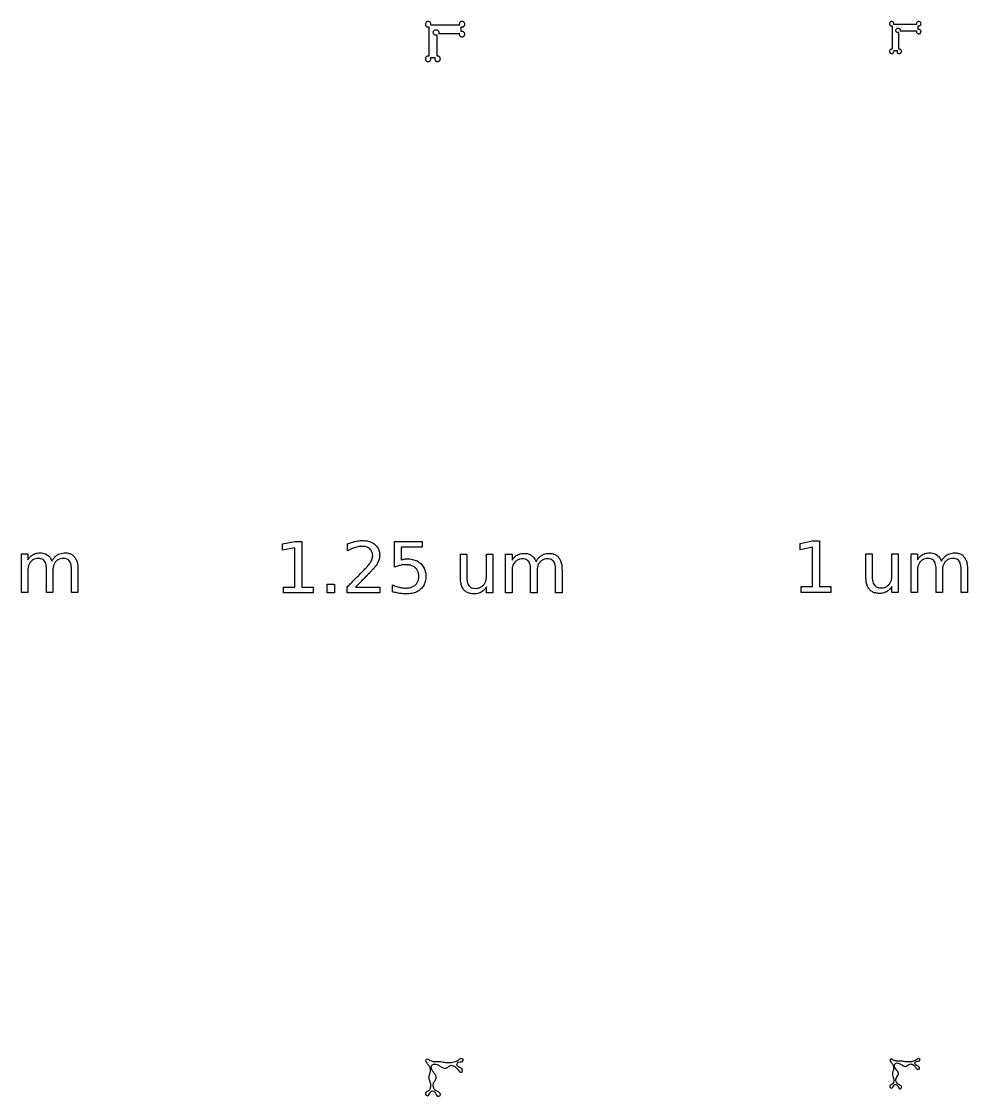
# Model space of a CAD drawing. Extents: x 1 to 50643, y 2 to 54380.
# Drawn here: x 48589 to 49610, y 21900 to 23060 of the extents above; entities that cross this region are included whole.
import ezdxf

# ---------------------------------------------------------------- set-up
doc = ezdxf.new("R2010")
doc.units = 0
doc.layers.add('Layer_1', color=7, linetype='CONTINUOUS')

msp = doc.modelspace()

# ---------------------------------------------------------------- linework, layer by layer
at = {"layer": 'Layer_1', "color": 7}
for points in [[(49027.943352, 23060.238412), (49027.939383, 23060.238979)], [(49527.854737, 23060.238979), (49527.85502, 23060.236712)], [(49028.786942, 23054.380049), (49028.786942, 23047.42978), (49028.786942, 23022.846879)], [(49061.710507, 23056.165876), (49037.525589, 23056.165876), (49030.729525, 23056.165876)], [(49063.731893, 23049.5226), (49063.731893, 23054.356805)], [(49528.533068, 23055.551325), (49528.533068, 23049.990883), (49528.533068, 23030.324675)], [(49554.870048, 23056.98112), (49535.522171, 23056.98112), (49530.08532, 23056.98112)], [(49535.989321, 23030.423888), (49535.524156, 23030.378534), (49535.524156, 23048.509497)], [(49536.925321, 23049.991734), (49554.796348, 23049.991734)], [(49556.488631, 23051.666442), (49556.488631, 23055.53375)], [(49037.523038, 23022.912076), (49037.523038, 23045.575638)], [(49039.275133, 23047.429213), (49061.614129, 23047.429213)], [(49530.031745, 23029.026124), (49533.812313, 23029.026124)], [(49030.657525, 23021.221493), (49035.383164, 23021.221493)], [(48941.08456, 22488.987679), (48941.08456, 22496.577179)], [(48991.830055, 22499.256398), (49021.33232, 22499.256398), (49021.33232, 22492.931725), (48998.712683, 22492.931725), (48998.712683, 22479.315332)], [(48991.830055, 22471.351109), (48991.830055, 22499.256398)], [(48596.278815, 22467.771514), (48596.278815, 22444.22198), (48589.396187, 22444.22198), (48589.396187, 22485.889717), (48596.278815, 22485.889717), (48596.278815, 22479.416288)], [(49062.776897, 22460.15557), (49062.776897, 22485.379481), (49069.622323, 22485.379481), (49069.622323, 22460.415825)], [(49090.828296, 22461.755164), (49090.828296, 22485.379481), (49097.673722, 22485.379481), (49097.673722, 22443.711743), (49090.828296, 22443.711743), (49090.828296, 22450.110659)], [(49118.395822, 22467.261277), (49118.395822, 22443.711743), (49111.513194, 22443.711743), (49111.513194, 22485.379481), (49118.395822, 22485.379481), (49118.395822, 22478.906052)], [(49500.059132, 22460.665806), (49500.059132, 22485.889717), (49506.904558, 22485.889717), (49506.904558, 22460.926061)], [(49528.110531, 22462.265401), (49528.110531, 22485.889717), (49534.955957, 22485.889717), (49534.955957, 22444.22198), (49528.110531, 22444.22198), (49528.110531, 22450.620896)], [(49555.678057, 22467.771514), (49555.678057, 22444.22198), (49548.795429, 22444.22198), (49548.795429, 22485.889717), (49555.678057, 22485.889717), (49555.678057, 22479.416288)], [(48623.251318, 22467.771514), (48623.251318, 22444.22198), (48616.36869, 22444.22198), (48616.36869, 22469.14811)], [(48622.097964, 22477.891207), (48622.098072, 22477.890937)], [(48650.223822, 22469.371378), (48650.223822, 22444.22198), (48643.341194, 22444.22198), (48643.341194, 22469.14811)], [(49145.368325, 22467.261277), (49145.368325, 22443.711743), (49138.485697, 22443.711743), (49138.485697, 22468.637873)], [(49144.214971, 22477.380971), (49144.215079, 22477.380701)], [(49172.340829, 22468.861141), (49172.340829, 22443.711743), (49165.458201, 22443.711743), (49165.458201, 22468.637873)], [(49582.65056, 22467.771514), (49582.65056, 22444.22198), (49575.767932, 22444.22198), (49575.767932, 22469.14811)], [(49581.497205, 22477.891207), (49581.497313, 22477.890937)], [(49609.623063, 22469.371378), (49609.623063, 22444.22198), (49602.740435, 22444.22198), (49602.740435, 22469.14811)], [(49062.776951, 22460.15638), (49062.776897, 22460.15557)], [(49500.059186, 22460.666616), (49500.059132, 22460.665806)], [(48949.753037, 22450.036147), (48975.981412, 22450.036147), (48975.981412, 22443.711743), (48940.712617, 22443.711743), (48940.712617, 22450.036147)], [(48949.752983, 22450.034257), (48949.753037, 22450.036147)], [(48989.486251, 22445.012746), (48989.486251, 22452.56499)]]:
    msp.add_lwpolyline(points, dxfattribs=at)
for points in [[(48871.886364, 22450.036147), (48884.163498, 22450.036147), (48884.163498, 22492.410946), (48870.807468, 22489.732807), (48870.807468, 22496.578259), (48884.089067, 22499.256398), (48891.604162, 22499.256398), (48891.604162, 22450.036147), (48903.881269, 22450.036147), (48903.881269, 22443.711743), (48871.886364, 22443.711743)], [(49430.339995, 22450.546383), (49442.617129, 22450.546383), (49442.617129, 22492.921182), (49429.261099, 22490.243043), (49429.261099, 22497.088496), (49442.542697, 22499.766634), (49450.057793, 22499.766634), (49450.057793, 22450.546383), (49462.3349, 22450.546383), (49462.3349, 22444.22198), (49430.339995, 22444.22198)], [(48919.060242, 22453.161362), (48926.910159, 22453.161362), (48926.910159, 22443.711743), (48919.060242, 22443.711743)], [(49025.19743, 21938.779305)], [(49525.893729, 21939.285289)]]:
    msp.add_lwpolyline(points, close=True, dxfattribs=at)
for points, knots in [([(49027.939383, 23060.238979), (49027.412259, 23060.156712), (49026.373644, 23059.994617), (49025.229575, 23058.805527), (49024.878682, 23057.509151), (49025.017837, 23056.465875), (49025.319706, 23055.736297), (49025.800285, 23055.109621), (49026.427057, 23054.629087), (49027.156205, 23054.326942), (49027.774095, 23054.245541), (49028.225681, 23054.267378), (49028.509973, 23054.306719), (49028.694584, 23054.355596), (49028.786942, 23054.380049)], [0, 0, 0, 0, 1.563556, 3.080739, 4.644294, 5.427152, 6.203531, 6.986388, 7.769246, 8.545625, 9.328482, 9.614892, 9.900976, 10.187386, 10.187386, 10.187386, 10.187386]), ([(49030.729525, 23056.165876), (49030.77015, 23056.282216), (49030.851322, 23056.514676), (49030.917387, 23056.87918), (49030.967749, 23057.645752), (49030.652321, 23058.805472), (49029.509124, 23059.993777), (49028.470487, 23060.156053), (49027.943352, 23060.238412)], [0, 0, 0, 0, 0.36922, 0.737742, 1.106962, 2.670423, 4.18752, 5.750982, 5.750982, 5.750982, 5.750982]), ([(49063.731893, 23054.356805), (49063.815571, 23054.336912), (49063.98285, 23054.297145), (49064.239174, 23054.265161), (49064.671779, 23054.246145), (49065.280152, 23054.326409), (49066.009287, 23054.628507), (49066.636063, 23055.109075), (49067.116641, 23055.735664), (49067.41851, 23056.465552), (49067.557664, 23057.507279), (49067.206775, 23058.815313), (49066.062692, 23059.957007), (49064.497008, 23060.381285), (49062.931062, 23059.9568), (49061.787748, 23058.81612), (49061.472281, 23057.645197), (49061.522645, 23056.879246), (49061.58871, 23056.514659), (49061.669882, 23056.282211), (49061.710507, 23056.165876)], [0, 0, 0, 0, 0.257877, 0.515516, 0.773393, 1.55625, 2.332629, 3.115487, 3.898344, 4.674723, 5.457581, 7.021137, 8.53832, 10.101875, 11.665431, 13.182614, 14.74617, 15.11539, 15.483911, 15.853131, 15.853131, 15.853131, 15.853131]), ([(49527.85502, 23060.236712), (49527.433327, 23060.1709), (49526.602446, 23060.041229), (49525.687198, 23059.089984), (49525.406457, 23058.0529), (49525.517784, 23057.218285), (49525.759277, 23056.634618), (49526.143741, 23056.133293), (49526.64516, 23055.748808), (49527.228473, 23055.507306), (49527.722831, 23055.441548), (49528.084124, 23055.460066), (49528.311559, 23055.49208), (49528.459204, 23055.531569), (49528.533068, 23055.551325)], [0, 0, 0, 0, 1.250826, 2.464556, 3.715382, 4.341668, 4.962772, 5.589058, 6.215344, 6.836448, 7.462734, 7.691944, 7.920893, 8.150103, 8.150103, 8.150103, 8.150103]), ([(49530.08532, 23056.98112), (49530.117621, 23057.07421), (49530.182163, 23057.260212), (49530.234463, 23057.551774), (49530.27348, 23058.16497), (49530.022106, 23059.092632), (49529.107246, 23060.043257), (49528.276408, 23060.173087), (49527.854737, 23060.238979)], [0, 0, 0, 0, 0.295232, 0.589906, 0.885138, 2.13587, 3.349513, 4.600246, 4.600246, 4.600246, 4.600246]), ([(49556.488631, 23055.53375), (49556.555568, 23055.517837), (49556.689379, 23055.486026), (49556.894419, 23055.460439), (49557.24049, 23055.445219), (49557.727182, 23055.509434), (49558.310491, 23055.75111), (49558.811911, 23056.135565), (49559.196375, 23056.636836), (49559.437868, 23057.220747), (49559.549195, 23058.054124), (49559.268454, 23059.100536), (49558.353203, 23060.013852), (49557.100671, 23060.353307), (49555.848121, 23060.013576), (49554.933263, 23059.101077), (49554.681888, 23058.164501), (49554.720905, 23057.551826), (49554.773206, 23057.260199), (49554.837747, 23057.074205), (49554.870048, 23056.98112)], [0, 0, 0, 0, 0.206283, 0.412375, 0.618658, 1.244944, 1.866047, 2.492334, 3.11862, 3.739723, 4.366009, 5.616836, 6.830565, 8.081392, 9.332124, 10.545767, 11.7965, 12.091731, 12.386406, 12.681637, 12.681637, 12.681637, 12.681637]), ([(49037.523038, 23045.575638), (49037.407562, 23045.535485), (49037.176826, 23045.455254), (49036.815017, 23045.390109), (49036.054457, 23045.340973), (49034.891605, 23045.653803), (49033.75869, 23046.789741), (49033.337272, 23048.345095), (49033.7586, 23049.900187), (49034.892496, 23051.036554), (49036.19164, 23051.385163), (49037.226368, 23051.247042), (49037.95141, 23050.947239), (49038.573845, 23050.469899), (49039.051243, 23049.847326), (49039.351306, 23049.12304), (49039.433551, 23048.500639), (49039.408565, 23048.034895), (49039.361855, 23047.72733), (49039.304053, 23047.528631), (49039.275133, 23047.429213)], [0, 0, 0, 0, 0.366331, 0.731972, 1.098303, 2.651331, 4.158303, 5.711341, 7.264286, 8.771171, 10.324106, 11.10174, 11.872938, 12.650574, 13.428211, 14.199413, 14.977053, 15.287392, 15.59731, 15.907649, 15.907649, 15.907649, 15.907649]), ([(49061.614129, 23047.429213), (49061.592511, 23047.34209), (49061.549298, 23047.167932), (49061.514556, 23046.900568), (49061.494552, 23046.460482), (49061.575196, 23045.848359), (49061.877342, 23045.119224), (49062.357867, 23044.49243), (49062.984577, 23044.011925), (49063.714027, 23043.709779), (49064.496964, 23043.606455), (49065.279899, 23043.709782), (49066.009355, 23044.011914), (49066.636043, 23044.492472), (49067.11665, 23045.119064), (49067.418494, 23045.84895), (49067.557746, 23046.890684), (49067.206135, 23048.198673), (49066.064982, 23049.34055), (49064.931472, 23049.645049), (49064.239211, 23049.614213), (49063.982841, 23049.582267), (49063.815568, 23049.542495), (49063.731893, 23049.5226)], [0, 0, 0, 0, 0.269119, 0.537967, 0.807087, 1.589944, 2.366323, 3.149181, 3.932038, 4.708417, 5.491275, 6.274133, 7.050511, 7.833369, 8.616227, 9.392605, 10.175463, 11.739019, 13.256202, 14.819757, 15.077635, 15.335273, 15.59315, 15.59315, 15.59315, 15.59315]), ([(49535.524156, 23048.509497), (49535.431785, 23048.477314), (49535.247219, 23048.413009), (49534.957863, 23048.360666), (49534.555526, 23048.334631), (49534.04269, 23048.402795), (49533.46333, 23048.642777), (49532.965353, 23049.02473), (49532.583544, 23049.522648), (49532.343746, 23050.102639), (49532.233247, 23050.930404), (49532.512224, 23051.969648), (49533.419849, 23052.877368), (49534.459073, 23053.156522), (49535.286869, 23053.045993), (49535.866894, 23052.806166), (49536.364834, 23052.424303), (49536.746771, 23051.926257), (49536.986764, 23051.346842), (49537.052762, 23050.848907), (49537.032445, 23050.476292), (49536.994897, 23050.230221), (49536.948524, 23050.071265), (49536.925321, 23049.991734)], [0, 0, 0, 0, 0.293082, 0.58561, 0.878692, 1.500743, 2.117646, 2.739698, 3.361752, 3.978658, 4.600713, 5.843088, 7.048614, 8.290981, 8.913079, 9.530029, 10.152128, 10.774229, 11.391182, 12.013284, 12.261604, 12.509587, 12.757907, 12.757907, 12.757907, 12.757907]), ([(49554.796348, 23049.991734), (49554.77886, 23049.922065), (49554.743903, 23049.782798), (49554.715591, 23049.568885), (49554.688172, 23049.009121), (49554.933829, 23048.09926), (49555.846853, 23047.186341), (49556.893338, 23046.905026), (49557.726703, 23047.016432), (49558.31062, 23047.257899), (49558.811876, 23047.64241), (49559.196387, 23048.143667), (49559.437854, 23048.72758), (49559.54926, 23049.560961), (49559.267944, 23050.607335), (49558.355029, 23051.520807), (49557.448238, 23051.764409), (49556.894448, 23051.739729), (49556.689372, 23051.714173), (49556.555565, 23051.682358), (49556.488631, 23051.666442)], [0, 0, 0, 0, 0.215354, 0.430491, 0.645845, 1.896671, 3.1104, 4.361227, 4.987513, 5.608616, 6.234903, 6.861189, 7.482292, 8.108578, 9.359405, 10.573134, 11.823961, 12.030243, 12.236335, 12.442618, 12.442618, 12.442618, 12.442618]), ([(49528.533068, 23030.324675), (49528.459206, 23030.344433), (49528.311568, 23030.383925), (49528.084089, 23030.415913), (49527.515142, 23030.445346), (49526.600649, 23030.198578), (49525.687687, 23029.285495), (49525.406434, 23028.239014), (49525.517727, 23027.405604), (49525.759172, 23026.821625), (49526.143651, 23026.320287), (49526.645022, 23025.935784), (49527.228624, 23025.69405), (49527.855006, 23025.611352), (49528.481364, 23025.694114), (49529.064896, 23025.935892), (49529.566218, 23026.32036), (49529.950582, 23026.821828), (49530.192218, 23027.40521), (49530.262281, 23027.937116), (49530.230675, 23028.373233), (49530.160621, 23028.709286), (49530.07474, 23028.920422), (49530.031745, 23029.026124)], [0, 0, 0, 0, 0.22921, 0.458159, 0.687369, 1.938195, 3.151925, 4.402751, 5.029085, 5.650234, 6.276568, 6.902901, 7.52405, 8.150384, 8.77667, 9.397774, 10.02406, 10.650346, 11.271449, 11.897736, 12.239497, 12.580395, 12.922156, 12.922156, 12.922156, 12.922156]), ([(49533.812313, 23029.026124), (49533.769318, 23028.920422), (49533.683437, 23028.709286), (49533.613383, 23028.373233), (49533.581775, 23027.9371), (49533.651848, 23027.405163), (49533.893521, 23026.821744), (49534.277939, 23026.320255), (49534.779326, 23025.935794), (49535.362924, 23025.694043), (49535.989321, 23025.611372), (49536.615717, 23025.694044), (49537.19932, 23025.935789), (49537.700691, 23026.320273), (49538.085166, 23026.821678), (49538.326627, 23027.405408), (49538.437844, 23028.240064), (49538.157158, 23029.277159), (49537.241891, 23030.228406), (49536.411013, 23030.358077), (49535.989321, 23030.423888)], [0, 0, 0, 0, 0.341761, 0.682659, 1.02442, 1.650753, 2.271903, 2.898236, 3.52457, 4.145719, 4.772053, 5.398386, 6.019536, 6.645869, 7.272203, 7.893352, 8.519686, 9.770512, 10.984241, 12.235068, 12.235068, 12.235068, 12.235068]), ([(49028.786942, 23022.846879), (49028.694584, 23022.871332), (49028.509973, 23022.920209), (49028.225681, 23022.95955), (49027.774096, 23022.981387), (49027.156204, 23022.899987), (49026.427062, 23022.597839), (49025.800269, 23022.117314), (49025.319764, 23021.490604), (49025.017619, 23020.761154), (49024.914294, 23019.978217), (49025.017622, 23019.195281), (49025.319753, 23018.465825), (49025.800312, 23017.839137), (49026.426903, 23017.358531), (49027.156791, 23017.056686), (49028.198515, 23016.917442), (49029.506581, 23017.268988), (49030.648142, 23018.410406), (49030.969017, 23019.600745), (49030.90804, 23020.405261), (49030.819652, 23020.825553), (49030.711613, 23021.089402), (49030.657525, 23021.221493)], [0, 0, 0, 0, 0.28641, 0.572493, 0.858903, 1.641761, 2.41814, 3.200997, 3.983855, 4.760234, 5.543091, 6.325949, 7.102328, 7.885185, 8.668043, 9.444422, 10.227279, 11.790835, 13.308018, 14.871574, 15.299075, 15.725495, 16.152997, 16.152997, 16.152997, 16.152997]), ([(49035.383164, 23021.221493), (49035.32941, 23021.089336), (49035.222037, 23020.825356), (49035.134471, 23020.405191), (49035.094998, 23019.859979), (49035.182669, 23019.195076), (49035.484799, 23018.465885), (49035.965328, 23017.839106), (49036.592037, 23017.358598), (49037.321487, 23017.056453), (49038.104424, 23016.953129), (49038.887361, 23017.056454), (49039.616811, 23017.358594), (49040.243521, 23017.839121), (49040.724048, 23018.46583), (49041.026188, 23019.19528), (49041.129513, 23019.978217), (49041.026189, 23020.761154), (49040.724043, 23021.490604), (49040.24354, 23022.117314), (49039.616738, 23022.597838), (49038.887632, 23022.89999), (49038.300234, 23022.977347), (49037.909441, 23022.964504), (49037.715075, 23022.946266), (49037.587062, 23022.923474), (49037.523038, 23022.912076)], [0, 0, 0, 0, 0.427296, 0.853512, 1.280807, 2.063665, 2.840044, 3.622901, 4.405759, 5.182138, 5.964995, 6.747853, 7.524232, 8.307089, 9.089947, 9.866326, 10.649183, 11.432041, 12.20842, 12.991277, 13.774135, 14.550514, 15.333372, 15.528397, 15.723319, 15.918344, 15.918344, 15.918344, 15.918344]), ([(48941.08456, 22496.577179), (48942.067785, 22496.958089), (48943.975039, 22497.696976), (48946.804511, 22498.624396), (48948.665846, 22499.099902), (48949.566944, 22499.330101)], [0, 0, 0, 0, 3.163082, 6.135724, 8.925285, 8.925285, 8.925285, 8.925285]), ([(48949.455337, 22492.707917), (48948.561603, 22492.401233), (48946.704794, 22491.764071), (48943.911774, 22490.507074), (48942.049853, 22489.506445), (48941.08456, 22488.987679)], [0, 0, 0, 0, 2.833572, 5.886987, 9.174231, 9.174231, 9.174231, 9.174231]), ([(48965.006334, 22491.145849), (48964.275606, 22491.708103), (48962.787853, 22492.852845), (48959.969372, 22493.7553), (48957.173827, 22494.004549), (48954.487189, 22493.83521), (48951.97959, 22493.429648), (48950.312379, 22492.952961), (48949.455337, 22492.707917)], [0, 0, 0, 0, 2.748358, 5.595618, 8.723705, 11.129257, 13.655285, 16.327463, 16.327463, 16.327463, 16.327463]), ([(48949.566944, 22499.330101), (48950.416122, 22499.514651), (48952.055646, 22499.870965), (48954.469671, 22500.183634), (48957.825722, 22500.333693), (48961.990833, 22499.991557), (48966.729123, 22498.573764), (48970.623131, 22496.148128), (48973.581944, 22492.892976), (48975.354988, 22488.852202), (48975.775323, 22485.166396), (48975.587919, 22482.173028), (48975.165069, 22479.975731), (48974.642931, 22478.592049), (48974.381629, 22477.89959)], [0, 0, 0, 0, 2.606213, 5.031865, 7.291224, 12.678166, 17.486793, 21.989451, 26.275697, 30.483742, 35.009053, 37.258332, 39.471536, 41.688698, 41.688698, 41.688698, 41.688698]), ([(48966.680576, 22478.385273), (48966.969263, 22479.001664), (48967.528413, 22480.195532), (48968.017073, 22482.070976), (48968.210307, 22484.248163), (48967.920337, 22486.669311), (48966.86896, 22489.217174), (48965.631771, 22490.498233), (48965.006334, 22491.145849)], [0, 0, 0, 0, 2.038643, 3.948585, 5.778561, 8.569873, 11.191537, 13.871851, 13.871851, 13.871851, 13.871851]), ([(48596.278815, 22479.416288), (48596.808371, 22480.213436), (48597.828955, 22481.749735), (48599.735141, 22483.664445), (48601.855038, 22485.145993), (48604.233313, 22486.173682), (48606.866465, 22486.77234), (48609.676913, 22486.964918), (48612.48905, 22486.738975), (48615.142774, 22485.995246), (48616.63731, 22485.052201), (48617.373127, 22484.587904)], [0, 0, 0, 0, 2.865467, 5.522456, 8.050769, 10.581133, 13.243192, 16.114991, 18.999323, 21.678932, 24.27766, 24.27766, 24.27766, 24.27766]), ([(48614.248047, 22478.039693), (48613.727132, 22478.623691), (48612.670468, 22479.808317), (48610.308657, 22480.768994), (48607.511463, 22481.04749), (48604.499266, 22480.708522), (48601.544695, 22479.51559), (48600.09382, 22478.086412), (48599.366693, 22477.370158)], [0, 0, 0, 0, 2.321251, 4.708604, 7.422985, 10.704427, 13.726631, 16.762952, 16.762952, 16.762952, 16.762952]), ([(48617.373127, 22484.587904), (48618.050308, 22484.026163), (48619.430788, 22482.881014), (48621.026296, 22480.567107), (48621.731641, 22478.805897), (48622.097964, 22477.891207)], [0, 0, 0, 0, 2.630454, 5.36236, 8.314264, 8.314264, 8.314264, 8.314264]), ([(48622.098072, 22477.890937), (48622.675426, 22478.847857), (48623.779905, 22480.678445), (48625.857574, 22482.986994), (48628.168537, 22484.773899), (48630.756476, 22486.01879), (48633.612266, 22486.747103), (48636.960674, 22487.000574), (48640.574159, 22486.607816), (48644.168717, 22485.064691), (48645.847749, 22483.235336), (48646.689488, 22482.318236)], [0, 0, 0, 0, 3.346831, 6.402488, 9.257338, 12.058253, 14.954825, 18.048201, 22.090009, 25.769351, 29.468234, 29.468234, 29.468234, 29.468234]), ([(48643.341194, 22469.14811), (48643.304961, 22470.368857), (48643.238543, 22472.606553), (48642.557112, 22475.64332), (48641.38535, 22478.051276), (48639.626453, 22479.782993), (48637.329646, 22480.774885), (48634.529535, 22481.04352), (48631.505881, 22480.719614), (48628.562821, 22479.513627), (48626.19708, 22477.47416), (48624.461048, 22474.760208), (48623.413802, 22471.436017), (48623.307578, 22469.040351), (48623.251318, 22467.771514)], [0, 0, 0, 0, 3.657612, 6.704603, 9.268965, 11.584276, 13.948975, 16.622318, 19.944304, 22.984487, 26.013613, 29.163318, 32.536177, 36.334097, 36.334097, 36.334097, 36.334097]), ([(48646.689488, 22482.318236), (48647.406152, 22481.195437), (48648.929432, 22478.80891), (48650.02855, 22474.318807), (48650.15559, 22471.100101), (48650.223822, 22469.371378)], [0, 0, 0, 0, 3.97465, 8.448185, 13.638518, 13.638518, 13.638518, 13.638518]), ([(48998.712683, 22479.315332), (48999.075193, 22479.432533), (48999.794526, 22479.665096), (49000.888012, 22479.939202), (49001.621942, 22480.068911), (49001.986573, 22480.133353)], [0, 0, 0, 0, 1.142777, 2.267623, 3.378248, 3.378248, 3.378248, 3.378248]), ([(49001.986573, 22480.133353), (49002.349704, 22480.192839), (49003.073375, 22480.311387), (49004.167344, 22480.4087), (49006.82862, 22480.477647), (49010.874964, 22480.114657), (49015.974035, 22478.423909), (49020.132508, 22475.528285), (49023.247542, 22471.634215), (49025.089265, 22466.823089), (49025.605134, 22461.48241), (49025.072796, 22456.144129), (49023.244058, 22451.196873), (49020.967441, 22448.774709), (49019.844198, 22447.579656)], [0, 0, 0, 0, 1.103656, 2.199433, 3.29127, 9.089658, 14.286084, 19.22862, 24.080149, 29.024392, 34.460739, 40.030452, 45.039162, 49.917021, 49.917021, 49.917021, 49.917021]), ([(49118.395822, 22478.906052), (49118.925378, 22479.7032), (49119.945962, 22481.239499), (49121.852148, 22483.154208), (49123.972046, 22484.635757), (49126.350325, 22485.663447), (49128.983486, 22486.262104), (49131.793937, 22486.454682), (49134.606072, 22486.228739), (49137.259786, 22485.485008), (49138.754318, 22484.541965), (49139.490134, 22484.077668)], [0, 0, 0, 0, 2.865467, 5.522456, 8.050769, 10.581136, 13.243204, 16.115017, 18.999335, 21.678935, 24.27766, 24.27766, 24.27766, 24.27766]), ([(49136.365054, 22477.529456), (49135.84414, 22478.113454), (49134.787479, 22479.298079), (49132.425679, 22480.258758), (49129.628487, 22480.537254), (49126.616287, 22480.198286), (49123.661706, 22479.005355), (49122.210828, 22477.576176), (49121.4837, 22476.859922)], [0, 0, 0, 0, 2.321249, 4.708593, 7.42296, 10.704416, 13.726629, 16.762952, 16.762952, 16.762952, 16.762952]), ([(49139.490134, 22484.077668), (49140.16732, 22483.515927), (49141.547806, 22482.370782), (49143.143317, 22480.056873), (49143.848653, 22478.295661), (49144.214971, 22477.380971)], [0, 0, 0, 0, 2.630463, 5.362369, 8.314268, 8.314268, 8.314268, 8.314268]), ([(49144.215079, 22477.380701), (49144.792478, 22478.337618), (49145.897034, 22480.168184), (49147.974691, 22482.476715), (49150.28556, 22484.263703), (49152.873502, 22485.508547), (49155.729294, 22486.236868), (49159.077704, 22486.490337), (49162.691185, 22486.097578), (49166.28574, 22484.554451), (49167.964778, 22482.725099), (49168.806522, 22481.807999)], [0, 0, 0, 0, 3.346896, 6.402553, 9.257308, 12.058236, 14.954818, 18.048196, 22.089992, 25.769334, 29.468226, 29.468226, 29.468226, 29.468226]), ([(49165.458201, 22468.637873), (49165.421968, 22469.85862), (49165.35555, 22472.096317), (49164.674119, 22475.133084), (49163.502357, 22477.541038), (49161.743465, 22479.272754), (49159.446667, 22480.264649), (49156.646559, 22480.533284), (49153.622903, 22480.209378), (49150.679833, 22479.003393), (49148.314087, 22476.963924), (49146.578056, 22474.249971), (49145.530809, 22470.925781), (49145.424585, 22468.530115), (49145.368325, 22467.261277)], [0, 0, 0, 0, 3.657612, 6.704603, 9.268965, 11.584273, 13.948965, 16.622292, 19.944293, 22.984484, 26.013613, 29.163319, 32.536177, 36.334097, 36.334097, 36.334097, 36.334097]), ([(49168.806522, 22481.807999), (49169.52318, 22480.6852), (49171.04645, 22478.298671), (49172.145558, 22473.80857), (49172.272598, 22470.589865), (49172.340829, 22468.861141)], [0, 0, 0, 0, 3.974643, 8.448175, 13.638508, 13.638508, 13.638508, 13.638508]), ([(49555.678057, 22479.416288), (49556.207612, 22480.213436), (49557.228196, 22481.749735), (49559.134382, 22483.664445), (49561.25428, 22485.145993), (49563.632559, 22486.173683), (49566.26572, 22486.77234), (49569.076172, 22486.964919), (49571.888306, 22486.738975), (49574.54202, 22485.995244), (49576.036553, 22485.052201), (49576.772369, 22484.587904)], [0, 0, 0, 0, 2.865467, 5.522456, 8.050769, 10.581136, 13.243204, 16.115017, 18.999335, 21.678935, 24.27766, 24.27766, 24.27766, 24.27766]), ([(49573.647289, 22478.039693), (49573.126375, 22478.62369), (49572.069714, 22479.808315), (49569.707914, 22480.768994), (49566.910722, 22481.04749), (49563.898522, 22480.708522), (49560.943941, 22479.515592), (49559.493063, 22478.086412), (49558.765935, 22477.370158)], [0, 0, 0, 0, 2.321249, 4.708593, 7.42296, 10.704416, 13.726629, 16.762952, 16.762952, 16.762952, 16.762952]), ([(49576.772369, 22484.587904), (49577.449554, 22484.026163), (49578.830041, 22482.881018), (49580.425551, 22480.567109), (49581.130887, 22478.805897), (49581.497205, 22477.891207)], [0, 0, 0, 0, 2.630463, 5.362369, 8.314268, 8.314268, 8.314268, 8.314268]), ([(49581.497313, 22477.890937), (49582.074668, 22478.847857), (49583.179146, 22480.678445), (49585.256816, 22482.986993), (49587.567782, 22484.773904), (49590.155732, 22486.018789), (49593.01153, 22486.747103), (49596.359938, 22487.000574), (49599.97342, 22486.607814), (49603.567974, 22485.064688), (49605.247013, 22483.235335), (49606.088757, 22482.318236)], [0, 0, 0, 0, 3.346831, 6.402488, 9.257338, 12.058267, 14.954848, 18.048226, 22.090022, 25.769364, 29.468256, 29.468256, 29.468256, 29.468256]), ([(49602.740435, 22469.14811), (49602.704202, 22470.368857), (49602.637785, 22472.606553), (49601.956354, 22475.64332), (49600.784591, 22478.051275), (49599.025699, 22479.782991), (49596.728902, 22480.774885), (49593.928793, 22481.043521), (49590.905137, 22480.719614), (49587.962067, 22479.513629), (49585.596322, 22477.474161), (49583.86029, 22474.760208), (49582.813044, 22471.436017), (49582.70682, 22469.040351), (49582.65056, 22467.771514)], [0, 0, 0, 0, 3.657612, 6.704603, 9.268965, 11.584273, 13.948965, 16.622292, 19.944293, 22.984484, 26.013613, 29.163319, 32.536177, 36.334097, 36.334097, 36.334097, 36.334097]), ([(49606.088757, 22482.318236), (49606.805415, 22481.195437), (49608.328685, 22478.808908), (49609.427793, 22474.318806), (49609.554832, 22471.100101), (49609.623063, 22469.371378)], [0, 0, 0, 0, 3.974643, 8.448175, 13.638508, 13.638508, 13.638508, 13.638508]), ([(48599.366693, 22477.370158), (48598.744034, 22476.51892), (48597.456207, 22474.758329), (48596.451779, 22471.409941), (48596.338668, 22469.030574), (48596.278815, 22467.771514)], [0, 0, 0, 0, 3.146235, 6.507269, 10.284576, 10.284576, 10.284576, 10.284576]), ([(48616.36869, 22469.14811), (48616.32769, 22470.370959), (48616.252688, 22472.607929), (48615.629372, 22475.684369), (48614.680379, 22477.302515), (48614.248047, 22478.039693)], [0, 0, 0, 0, 3.674136, 6.721127, 9.270793, 9.270793, 9.270793, 9.270793]), ([(48952.357284, 22461.90419), (48953.799891, 22463.367497), (48956.287138, 22465.890434), (48959.406417, 22469.085053), (48961.035219, 22470.860745), (48961.65812, 22471.53982)], [0, 0, 0, 0, 6.164697, 10.628762, 13.393119, 13.393119, 13.393119, 13.393119]), ([(48961.65812, 22471.53982), (48962.388746, 22472.385328), (48963.736071, 22473.944505), (48965.450143, 22476.213366), (48966.298059, 22477.710071), (48966.680576, 22478.385273)], [0, 0, 0, 0, 3.352918, 6.18302, 8.509109, 8.509109, 8.509109, 8.509109]), ([(48969.731197, 22470.682114), (48969.375601, 22470.289459), (48968.378139, 22469.188046), (48966.394279, 22467.115601), (48964.773844, 22465.429035), (48963.815858, 22464.431953)], [0, 0, 0, 0, 1.589175, 4.457697, 8.605949, 8.605949, 8.605949, 8.605949]), ([(48974.381629, 22477.89959), (48974.037624, 22477.171804), (48973.285518, 22475.58063), (48971.692177, 22473.182422), (48970.417358, 22471.556989), (48969.731197, 22470.682114)], [0, 0, 0, 0, 2.412484, 5.274467, 8.610489, 8.610489, 8.610489, 8.610489]), ([(48989.486251, 22452.56499), (48990.232342, 22452.180961), (48991.713249, 22451.418706), (48994.033075, 22450.518787), (48996.403231, 22449.812128), (48998.846195, 22449.314275), (49001.372768, 22449.020758), (49004.423765, 22448.89598), (49007.835927, 22449.157213), (49011.35709, 22450.283471), (49014.234279, 22452.197978), (49016.395958, 22454.785902), (49017.67674, 22457.997121), (49018.031356, 22461.530229), (49017.676738, 22465.063291), (49016.395937, 22468.274469), (49014.234279, 22470.862149), (49011.357053, 22472.777433), (49007.836084, 22473.900469), (49004.623895, 22474.157584), (49001.944466, 22474.052918), (48999.928143, 22473.83682), (48998.599359, 22473.569621), (48997.931406, 22473.435305)], [0, 0, 0, 0, 2.515932, 4.993842, 7.451539, 9.928283, 12.463268, 15.073526, 19.084373, 22.664773, 26.040019, 29.316739, 32.626046, 36.25072, 39.875245, 43.184468, 46.461165, 49.836412, 53.416811, 57.427659, 59.438018, 61.459358, 63.502485, 63.502485, 63.502485, 63.502485]), ([(48997.931406, 22473.435305), (48997.261832, 22473.268419), (48995.896909, 22472.928222), (48993.858588, 22472.226282), (48992.515374, 22471.646777), (48991.830055, 22471.351109)], [0, 0, 0, 0, 2.069507, 4.218676, 6.457431, 6.457431, 6.457431, 6.457431]), ([(49121.4837, 22476.859922), (49120.861041, 22476.008684), (49119.573214, 22474.248093), (49118.568786, 22470.899705), (49118.455675, 22468.520338), (49118.395822, 22467.261277)], [0, 0, 0, 0, 3.146235, 6.507269, 10.284576, 10.284576, 10.284576, 10.284576]), ([(49138.485697, 22468.637873), (49138.444697, 22469.860723), (49138.369695, 22472.097692), (49137.746379, 22475.174132), (49136.797386, 22476.792278), (49136.365054, 22477.529456)], [0, 0, 0, 0, 3.674136, 6.721127, 9.270793, 9.270793, 9.270793, 9.270793]), ([(49558.765935, 22477.370158), (49558.143276, 22476.51892), (49556.855449, 22474.758329), (49555.851021, 22471.409941), (49555.73791, 22469.030574), (49555.678057, 22467.771514)], [0, 0, 0, 0, 3.146235, 6.507269, 10.284576, 10.284576, 10.284576, 10.284576]), ([(49575.767932, 22469.14811), (49575.726932, 22470.370959), (49575.65193, 22472.607929), (49575.028613, 22475.684369), (49574.079621, 22477.302515), (49573.647289, 22478.039693)], [0, 0, 0, 0, 3.674136, 6.721127, 9.270793, 9.270793, 9.270793, 9.270793]), ([(48940.712617, 22450.036147), (48941.776731, 22451.13258), (48944.127482, 22453.554729), (48948.011568, 22457.508339), (48950.833829, 22460.36316), (48952.357284, 22461.90419)], [0, 0, 0, 0, 4.583716, 10.125965, 16.626827, 16.626827, 16.626827, 16.626827]), ([(48963.815858, 22464.431953), (48962.556905, 22463.13766), (48959.738736, 22460.240382), (48955.049842, 22455.442376), (48951.619046, 22451.939516), (48949.752983, 22450.034257)], [0, 0, 0, 0, 5.416769, 12.125454, 20.126069, 20.126069, 20.126069, 20.126069]), ([(49085.024564, 22444.455791), (49084.268339, 22444.088399), (49082.726253, 22443.339217), (49080.128569, 22442.758929), (49076.853712, 22442.537224), (49073.1178, 22442.898707), (49069.287418, 22444.401804), (49066.281231, 22447.019984), (49064.190479, 22450.622791), (49062.963144, 22455.114381), (49062.842142, 22458.391042), (49062.776951, 22460.15638)], [0, 0, 0, 0, 2.515219, 5.129008, 7.918347, 12.348616, 16.275096, 20.064312, 24.07324, 28.599235, 33.885937, 33.885937, 33.885937, 33.885937]), ([(49069.622323, 22460.415825), (49069.666681, 22459.208634), (49069.748497, 22456.982023), (49070.447462, 22453.897881), (49071.459965, 22452.275679), (49071.928978, 22451.524242)], [0, 0, 0, 0, 3.625967, 6.687936, 9.3303, 9.3303, 9.3303, 9.3303]), ([(49087.591609, 22452.119534), (49088.243708, 22452.969742), (49089.587248, 22454.721452), (49090.647434, 22458.092483), (49090.765753, 22460.488592), (49090.828296, 22461.755164)], [0, 0, 0, 0, 3.19546, 6.5837, 10.383001, 10.383001, 10.383001, 10.383001]), ([(49522.306799, 22444.966027), (49521.550574, 22444.598635), (49520.008488, 22443.849454), (49517.410803, 22443.269165), (49514.135947, 22443.04746), (49510.400035, 22443.408943), (49506.569652, 22444.912041), (49503.563466, 22447.53022), (49501.472713, 22451.133028), (49500.245378, 22455.624618), (49500.124377, 22458.901278), (49500.059186, 22460.666616)], [0, 0, 0, 0, 2.515219, 5.129008, 7.918347, 12.348616, 16.275096, 20.064312, 24.07324, 28.599235, 33.885937, 33.885937, 33.885937, 33.885937]), ([(49506.904558, 22460.926061), (49506.948916, 22459.71887), (49507.030732, 22457.49226), (49507.729696, 22454.408118), (49508.7422, 22452.785915), (49509.211213, 22452.034478)], [0, 0, 0, 0, 3.625967, 6.687936, 9.3303, 9.3303, 9.3303, 9.3303]), ([(49524.873844, 22452.62977), (49525.525943, 22453.479979), (49526.869483, 22455.231688), (49527.929668, 22458.602719), (49528.047988, 22460.998828), (49528.110531, 22462.265401)], [0, 0, 0, 0, 3.19546, 6.5837, 10.383001, 10.383001, 10.383001, 10.383001]), ([(48996.964117, 22443.22822), (48996.151008, 22443.374673), (48994.497105, 22443.672563), (48992.001948, 22444.271771), (48990.334367, 22444.762942), (48989.486251, 22445.012746)], [0, 0, 0, 0, 2.478238, 5.040855, 7.69306, 7.69306, 7.69306, 7.69306]), ([(49019.844198, 22447.579656), (49018.479876, 22446.576992), (49015.62812, 22444.481187), (49010.128544, 22442.94243), (49005.420071, 22442.569568), (49001.744689, 22442.678346), (48999.359262, 22442.871912), (48997.767713, 22443.108675), (48996.964117, 22443.22822)], [0, 0, 0, 0, 5.043738, 10.542604, 16.829258, 19.178134, 21.56744, 24.00418, 24.00418, 24.00418, 24.00418]), ([(49071.928978, 22451.524242), (49072.492365, 22450.932494), (49073.637772, 22449.729425), (49076.118833, 22448.762026), (49079.055298, 22448.478753), (49082.205771, 22448.814009), (49085.299368, 22449.97673), (49086.831428, 22451.408911), (49087.591609, 22452.119534)], [0, 0, 0, 0, 2.42579, 4.931814, 7.769833, 11.227324, 14.3707, 17.46644, 17.46644, 17.46644, 17.46644]), ([(49090.828296, 22450.110659), (49090.266761, 22449.32147), (49089.182854, 22447.798135), (49087.232206, 22445.863012), (49085.747987, 22444.916923), (49085.024564, 22444.455791)], [0, 0, 0, 0, 2.903556, 5.604602, 8.172962, 8.172962, 8.172962, 8.172962]), ([(49509.211213, 22452.034478), (49509.774599, 22451.44273), (49510.920007, 22450.239662), (49513.401067, 22449.272262), (49516.337533, 22448.988989), (49519.488006, 22449.324246), (49522.581603, 22450.486966), (49524.113663, 22451.919147), (49524.873844, 22452.62977)], [0, 0, 0, 0, 2.42579, 4.931814, 7.769833, 11.227324, 14.3707, 17.46644, 17.46644, 17.46644, 17.46644]), ([(49528.110531, 22450.620896), (49527.548996, 22449.831707), (49526.465089, 22448.308371), (49524.514441, 22446.373248), (49523.030222, 22445.42716), (49522.306799, 22444.966027)], [0, 0, 0, 0, 2.903556, 5.604602, 8.172962, 8.172962, 8.172962, 8.172962]), ([(49029.930155, 21939.152344), (49029.401308, 21939.553366), (49028.35579, 21940.346177), (49025.965511, 21940.829658), (49025.449084, 21939.451082), (49025.19743, 21938.779305)], [0, 0, 0, 0, 2.046138, 4.045163, 5.945142, 5.945142, 5.945142, 5.945142]), ([(49025.19743, 21938.779305), (49025.768299, 21937.725317), (49026.914116, 21935.609808), (49029.757972, 21933.07431), (49029.939925, 21930.572894), (49030.030785, 21929.323776)], [0, 0, 0, 0, 3.598012, 7.221738, 10.836268, 10.836268, 10.836268, 10.836268]), ([(49041.596141, 21937.6531), (49040.270651, 21937.684729), (49037.61298, 21937.748147), (49033.548331, 21937.381369), (49031.12657, 21938.566739), (49029.930155, 21939.152344)], [0, 0, 0, 0, 3.994256, 8.008671, 11.928305, 11.928305, 11.928305, 11.928305]), ([(49032.698187, 21927.848909), (49032.17659, 21928.783812), (49031.173676, 21930.581423), (49031.307859, 21934.238826), (49033.413677, 21934.970772), (49034.488266, 21935.344281)], [0, 0, 0, 0, 3.237188, 6.224393, 9.337202, 9.337202, 9.337202, 9.337202]), ([(49034.488266, 21935.344281), (49035.578599, 21935.23433), (49037.788834, 21935.011446), (49040.588498, 21933.152142), (49042.496227, 21932.050518), (49043.447732, 21931.501067)], [0, 0, 0, 0, 3.237792, 6.563392, 9.872585, 9.872585, 9.872585, 9.872585]), ([(49058.36279, 21938.124501), (49056.546152, 21937.585726), (49052.909107, 21936.507059), (49047.169803, 21936.629814), (49043.454659, 21937.311889), (49041.596141, 21937.6531)], [0, 0, 0, 0, 5.654328, 11.320384, 16.992209, 16.992209, 16.992209, 16.992209]), ([(49065.856177, 21940.493415), (49065.04148, 21940.876144), (49063.22459, 21941.729686), (49060.922049, 21939.464107), (49059.202071, 21938.563811), (49058.36279, 21938.124501)], [0, 0, 0, 0, 2.476828, 5.523683, 8.427261, 8.427261, 8.427261, 8.427261]), ([(49063.240649, 21930.885099), (49062.427154, 21931.347682), (49060.821237, 21932.260865), (49058.095625, 21934.449202), (49059.368975, 21936.118172), (49059.96975, 21936.905604)], [0, 0, 0, 0, 2.949704, 5.823004, 8.389568, 8.389568, 8.389568, 8.389568]), ([(49059.96975, 21936.905604), (49060.782032, 21937.167406), (49062.411418, 21937.692566), (49065.476455, 21937.709133), (49065.7342, 21939.599028), (49065.856177, 21940.493415)], [0, 0, 0, 0, 2.640277, 5.296235, 7.682409, 7.682409, 7.682409, 7.682409]), ([(49529.679966, 21939.583777), (49529.25687, 21939.904564), (49528.420415, 21940.538754), (49526.508215, 21940.925536), (49526.095057, 21939.822695), (49525.893729, 21939.285289)], [0, 0, 0, 0, 1.636903, 3.236137, 4.756091, 4.756091, 4.756091, 4.756091]), ([(49525.893729, 21939.285289), (49526.350416, 21938.442077), (49527.267043, 21936.749646), (49529.542172, 21934.72124), (49529.687764, 21932.720082), (49529.76047, 21931.720752)], [0, 0, 0, 0, 2.87845, 5.777406, 8.669133, 8.669133, 8.669133, 8.669133]), ([(49539.012755, 21938.384155), (49537.952304, 21938.409523), (49535.826115, 21938.460385), (49532.574382, 21938.166979), (49530.637042, 21939.115294), (49529.679966, 21939.583777)], [0, 0, 0, 0, 3.195582, 6.407102, 9.54266, 9.54266, 9.54266, 9.54266]), ([(49531.894391, 21930.540973), (49531.477069, 21931.288905), (49530.674658, 21932.727), (49530.782048, 21935.653006), (49532.466749, 21936.238569), (49533.326454, 21936.537383)], [0, 0, 0, 0, 2.589829, 4.979624, 7.469968, 7.469968, 7.469968, 7.469968]), ([(49533.326454, 21936.537383), (49534.19873, 21936.449398), (49535.966957, 21936.271038), (49538.20666, 21934.783448), (49539.732911, 21933.902181), (49540.494141, 21933.462642)], [0, 0, 0, 0, 2.590264, 5.250839, 7.898224, 7.898224, 7.898224, 7.898224]), ([(49552.426016, 21938.761446), (49550.972673, 21938.330422), (49548.063025, 21937.467495), (49543.471611, 21937.565622), (49540.49954, 21938.111219), (49539.012755, 21938.384155)], [0, 0, 0, 0, 4.523563, 9.056342, 13.593699, 13.593699, 13.593699, 13.593699]), ([(49540.494141, 21933.462642), (49541.402006, 21933.06927), (49543.270277, 21932.25976), (49545.496877, 21934.528488), (49547.245652, 21935.203321), (49548.113386, 21935.53817)], [0, 0, 0, 0, 2.70662, 5.569875, 8.38988, 8.38988, 8.38988, 8.38988]), ([(49548.113386, 21935.53817), (49549.169131, 21935.238135), (49551.309735, 21934.62979), (49553.417118, 21931.993382), (49554.907832, 21930.406318), (49555.650143, 21929.616028)], [0, 0, 0, 0, 3.211853, 6.512279, 9.785847, 9.785847, 9.785847, 9.785847]), ([(49558.420726, 21940.656407), (49557.768961, 21940.9626), (49556.315457, 21941.645442), (49554.47342, 21939.833038), (49553.097438, 21939.112862), (49552.426016, 21938.761446)], [0, 0, 0, 0, 1.981492, 4.418936, 6.741739, 6.741739, 6.741739, 6.741739]), ([(49556.32819, 21932.969697), (49555.677441, 21933.339814), (49554.392786, 21934.070465), (49552.212393, 21935.821094), (49553.230956, 21937.15634), (49553.711528, 21937.786328)], [0, 0, 0, 0, 2.359701, 4.658321, 6.711616, 6.711616, 6.711616, 6.711616]), ([(49553.711528, 21937.786328), (49554.361398, 21937.995785), (49555.664939, 21938.415925), (49558.116993, 21938.429094), (49558.323161, 21939.940949), (49558.420726, 21940.656407)], [0, 0, 0, 0, 2.112375, 4.237104, 6.145895, 6.145895, 6.145895, 6.145895]), ([(49030.030785, 21929.323776), (49030.110351, 21928.154748), (49030.26915, 21925.821605), (49028.509808, 21922.726475), (49028.739746, 21920.454823), (49028.851856, 21919.347239)], [0, 0, 0, 0, 3.449711, 6.884926, 10.153456, 10.153456, 10.153456, 10.153456]), ([(49036.707511, 21919.75316), (49036.721978, 21920.822387), (49036.751091, 21922.974073), (49034.413427, 21925.276308), (49033.270356, 21926.990742), (49032.698187, 21927.848909)], [0, 0, 0, 0, 3.07401, 6.186064, 9.305021, 9.305021, 9.305021, 9.305021]), ([(49043.447732, 21931.501067), (49044.58257, 21931.009336), (49046.917938, 21929.997408), (49049.701197, 21932.833356), (49051.887201, 21933.676822), (49052.97186, 21934.095335)], [0, 0, 0, 0, 3.383301, 6.962453, 10.487377, 10.487377, 10.487377, 10.487377]), ([(49052.97186, 21934.095335), (49054.291582, 21933.720381), (49056.967433, 21932.960127), (49059.601674, 21929.664542), (49061.465159, 21927.68077), (49062.393089, 21926.692941)], [0, 0, 0, 0, 4.014835, 8.140424, 12.232399, 12.232399, 12.232399, 12.232399]), ([(49062.393089, 21926.692941), (49063.270512, 21926.662892), (49064.964217, 21926.604889), (49065.535827, 21929.675629), (49064.038676, 21930.46457), (49063.240649, 21930.885099)], [0, 0, 0, 0, 2.322109, 4.482409, 6.948319, 6.948319, 6.948319, 6.948319]), ([(49529.76047, 21931.720752), (49529.824144, 21930.785532), (49529.951224, 21928.919013), (49528.543822, 21926.442889), (49528.727721, 21924.625576), (49528.817383, 21923.739523)], [0, 0, 0, 0, 2.759767, 5.507962, 8.122748, 8.122748, 8.122748, 8.122748]), ([(49528.817383, 21923.739523), (49529.103904, 21922.826522), (49529.675601, 21921.004812), (49530.342545, 21918.164839), (49530.009768, 21916.265308), (49529.843525, 21915.316372)], [0, 0, 0, 0, 2.879205, 5.744877, 8.605553, 8.605553, 8.605553, 8.605553]), ([(49535.101793, 21924.064373), (49535.113365, 21924.919741), (49535.136653, 21926.641073), (49533.266531, 21928.482852), (49532.35211, 21929.854424), (49531.894391, 21930.540973)], [0, 0, 0, 0, 2.45917, 4.948805, 7.443977, 7.443977, 7.443977, 7.443977]), ([(49532.406328, 21917.230892), (49532.38057, 21918.088471), (49532.328885, 21919.809179), (49533.873262, 21921.903407), (49534.693425, 21923.34606), (49535.101793, 21924.064373)], [0, 0, 0, 0, 2.500078, 5.016333, 7.511654, 7.511654, 7.511654, 7.511654]), ([(49555.650143, 21929.616028), (49556.352098, 21929.59201), (49557.707068, 21929.545648), (49558.164422, 21932.002244), (49556.966641, 21932.633317), (49556.32819, 21932.969697)], [0, 0, 0, 0, 1.857751, 3.585979, 5.558679, 5.558679, 5.558679, 5.558679]), ([(49028.851856, 21919.347239), (49029.210013, 21918.20595), (49029.924633, 21915.928776), (49030.758399, 21912.378789), (49030.342367, 21910.00439), (49030.134533, 21908.818229)], [0, 0, 0, 0, 3.599124, 7.181206, 10.757029, 10.757029, 10.757029, 10.757029]), ([(49033.337967, 21911.211237), (49033.305813, 21912.283271), (49033.241298, 21914.43423), (49035.171879, 21917.05198), (49036.197067, 21918.855289), (49036.707511, 21919.75316)], [0, 0, 0, 0, 3.125268, 6.270625, 9.389691, 9.389691, 9.389691, 9.389691]), ([(49041.079385, 21903.835772), (49040.082432, 21904.506696), (49038.06517, 21905.864263), (49034.577533, 21907.572238), (49033.749329, 21910.0036), (49033.337967, 21911.211237)], [0, 0, 0, 0, 3.638976, 7.363196, 11.038459, 11.038459, 11.038459, 11.038459]), ([(49529.843525, 21915.316372), (49529.445617, 21914.64643), (49528.616923, 21913.25119), (49525.927486, 21912.726378), (49525.837385, 21911.050179), (49525.796217, 21910.284308)], [0, 0, 0, 0, 2.279838, 4.74806, 6.824605, 6.824605, 6.824605, 6.824605]), ([(49525.796217, 21910.284308), (49526.400498, 21909.726302), (49527.567646, 21908.648531), (49529.343719, 21910.545974), (49529.840399, 21911.789411), (49530.105163, 21912.452245)], [0, 0, 0, 0, 2.093509, 4.043541, 6.269756, 6.269756, 6.269756, 6.269756]), ([(49530.105163, 21912.452245), (49530.723836, 21912.929252), (49531.988038, 21913.903969), (49534.048048, 21912.267585), (49534.715313, 21910.979112), (49535.055022, 21910.323143)], [0, 0, 0, 0, 2.098761, 4.288622, 6.559727, 6.559727, 6.559727, 6.559727]), ([(49538.599463, 21911.330576), (49537.801871, 21911.867291), (49536.188017, 21912.953285), (49533.397848, 21914.319629), (49532.735374, 21916.26476), (49532.406328, 21917.230892)], [0, 0, 0, 0, 2.91122, 5.890584, 8.830794, 8.830794, 8.830794, 8.830794]), ([(49535.055022, 21910.323143), (49535.422306, 21909.59285), (49536.108299, 21908.22885), (49538.774298, 21909.042958), (49538.660199, 21910.535882), (49538.599463, 21911.330576)], [0, 0, 0, 0, 2.1651, 4.043856, 6.182168, 6.182168, 6.182168, 6.182168]), ([(49030.134533, 21908.818229), (49029.637207, 21907.980803), (49028.601445, 21906.236727), (49025.239614, 21905.580808), (49025.126997, 21903.485526), (49025.07554, 21902.528149)], [0, 0, 0, 0, 2.849683, 5.934924, 8.530689, 8.530689, 8.530689, 8.530689]), ([(49025.07554, 21902.528149), (49025.830884, 21901.830652), (49027.289817, 21900.483447), (49029.510017, 21902.855189), (49030.130939, 21904.409508), (49030.461935, 21905.238071)], [0, 0, 0, 0, 2.616879, 5.054457, 7.837327, 7.837327, 7.837327, 7.837327]), ([(49030.461935, 21905.238071), (49031.23522, 21905.834346), (49032.815348, 21907.052772), (49035.390423, 21905.007379), (49036.22429, 21903.396673), (49036.648833, 21902.576622)], [0, 0, 0, 0, 2.623351, 5.360549, 8.199519, 8.199519, 8.199519, 8.199519]), ([(49036.648833, 21902.576622), (49037.107967, 21901.663777), (49037.965512, 21899.958816), (49041.298055, 21900.976298), (49041.155347, 21902.842441), (49041.079385, 21903.835772)], [0, 0, 0, 0, 2.706416, 5.054891, 7.727644, 7.727644, 7.727644, 7.727644])]:
    msp.add_open_spline(points, degree=3, knots=knots, dxfattribs=at)

doc.saveas('drawing.dxf')
